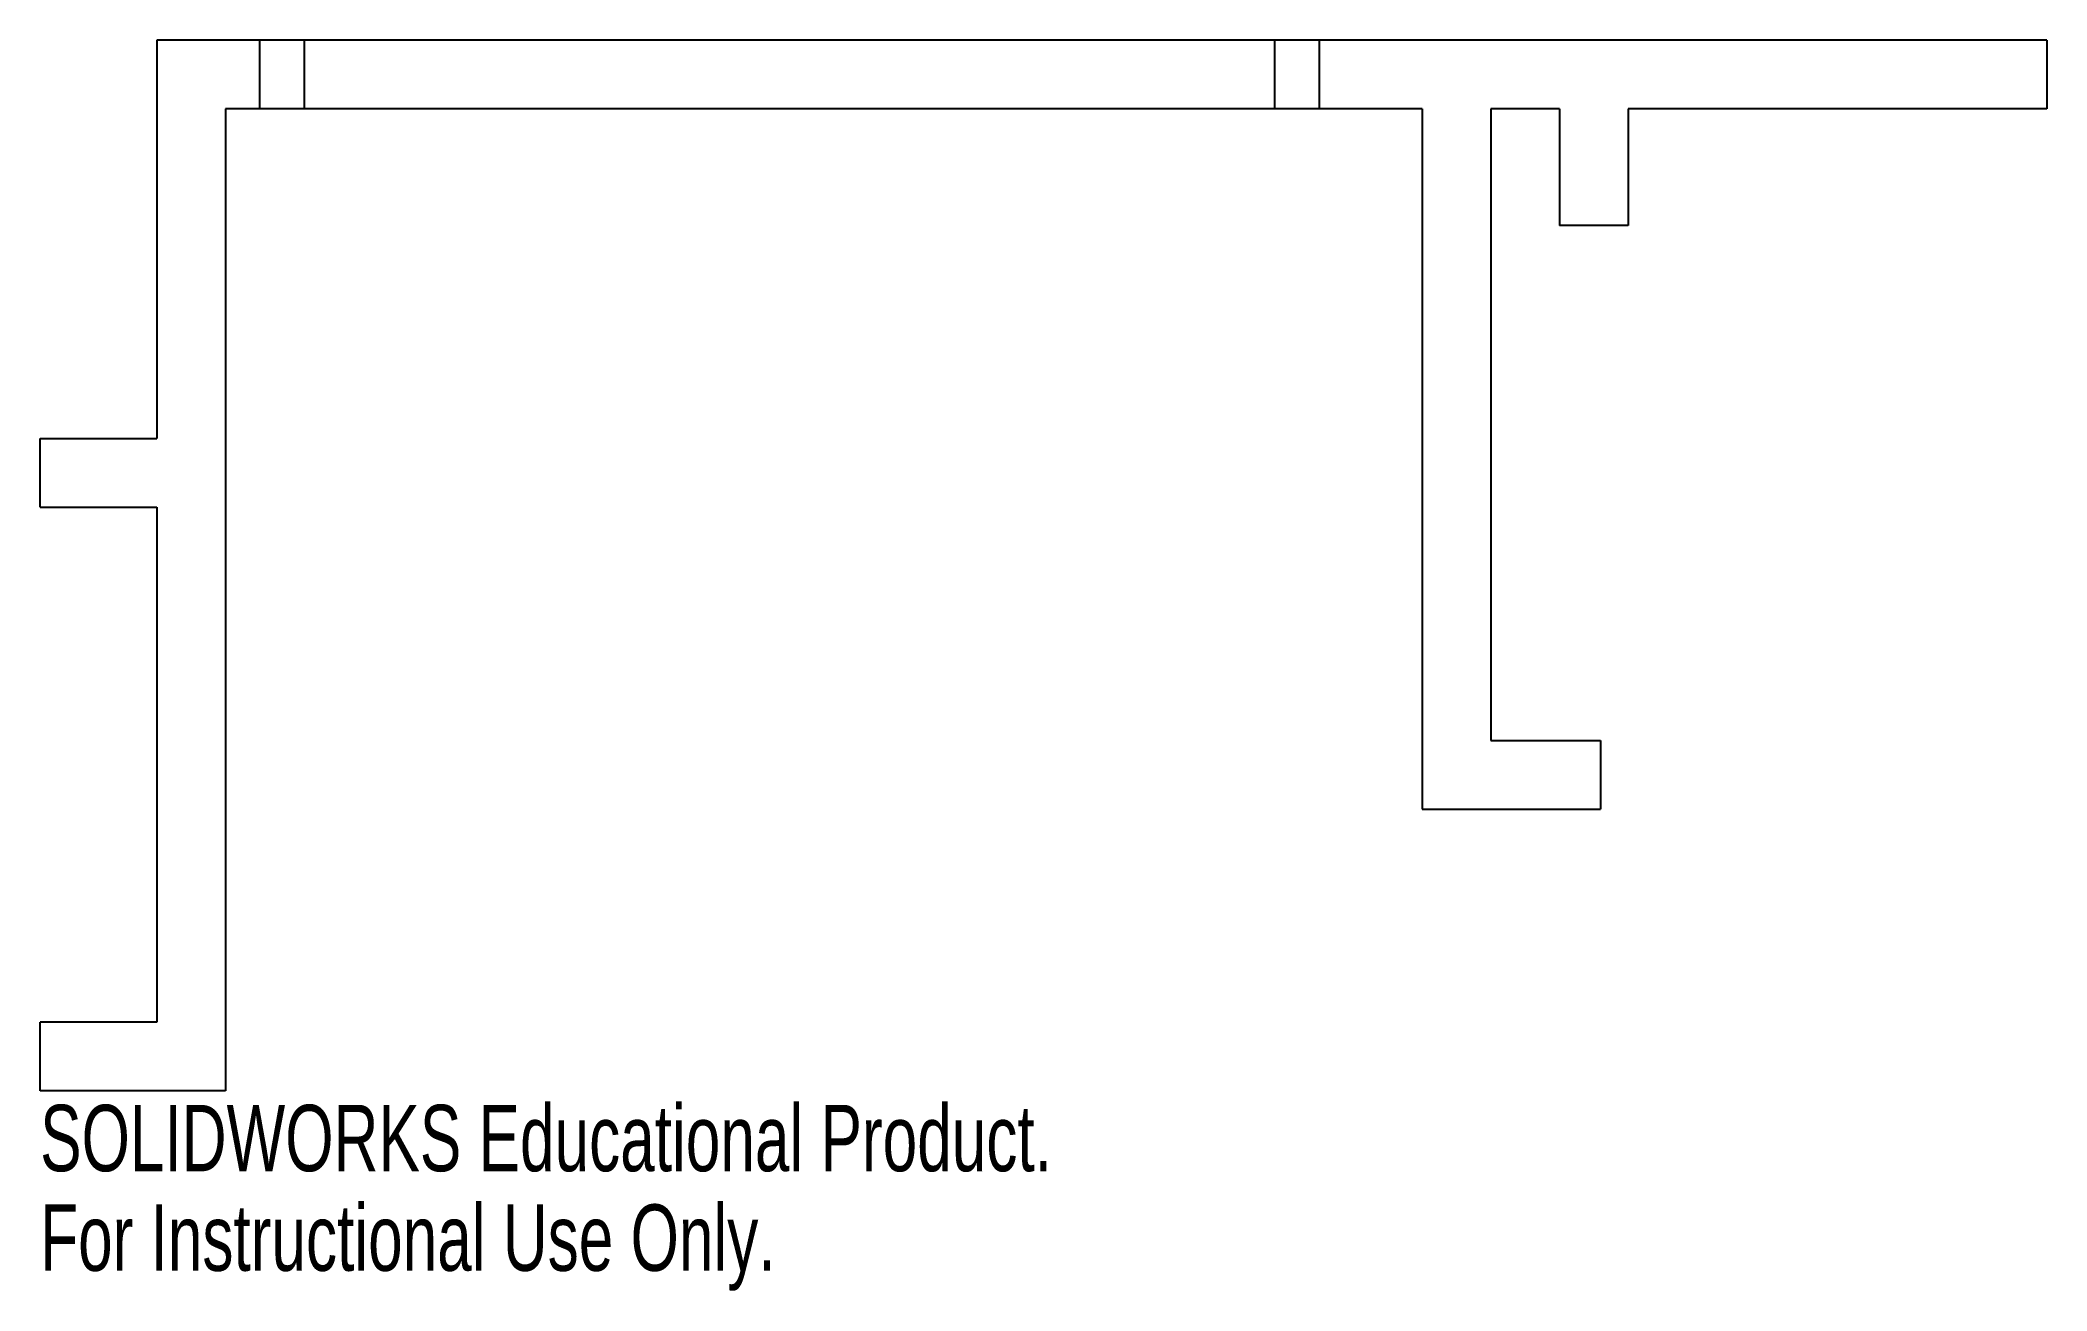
# Model space of a CAD drawing. Header units: millimetres. Extents: x -103 to 43, y 109 to 200.
import ezdxf

# ---------------------------------------------------------------- set-up
doc = ezdxf.new("R2010")
doc.units = ezdxf.units.MM
doc.styles.add('SLDTEXTSTYLE0', font='TXT', dxfattribs={"width": 0.7})

msp = doc.modelspace()

# ---------------------------------------------------------------- linework, layer by layer
at = {"color": 7, "linetype": 'Continuous', "lineweight": 25}
for p, q in [((43.25, 199.92), (-94.39, 199.92)), ((-94.39, 199.92), (-94.39, 170.92)), ((-86.89, 194.92), (-86.89, 199.92)), ((-83.67, 199.92), (-83.67, 194.92)), ((-12.97, 194.92), (-12.97, 199.92)), ((-9.75, 199.92), (-9.75, 194.92)), ((43.25, 199.92), (43.25, 194.92)), ((-2.25, 194.92), (-89.39, 194.92)), ((-89.39, 194.92), (-89.39, 123.42)), ((-2.25, 194.92), (-2.25, 143.92)), ((2.75, 194.92), (2.75, 148.92)), ((7.75, 194.92), (2.75, 194.92)), ((7.75, 194.92), (7.75, 186.42)), ((12.75, 194.92), (12.75, 186.42)), ((43.25, 194.92), (12.75, 194.92)), ((12.75, 186.42), (7.75, 186.42)), ((-102.89, 170.92), (-94.39, 170.92)), ((-102.89, 165.92), (-102.89, 170.92)), ((-102.89, 165.92), (-94.39, 165.92)), ((-94.39, 165.92), (-94.39, 128.42)), ((2.75, 148.92), (10.75, 148.92)), ((10.75, 148.92), (10.75, 143.92)), ((-2.25, 143.92), (10.75, 143.92)), ((-94.39, 128.42), (-102.89, 128.42)), ((-102.89, 123.42), (-102.89, 128.42)), ((-89.39, 123.42), (-102.89, 123.42))]:
    msp.add_line(p, q, dxfattribs=at)

# ---------------------------------------------------------------- texts
at = {"color": 7, "linetype": 'Continuous', "char_height": 4.8336, "attachment_point": 1, "style": 'SLDTEXTSTYLE0'}
for s, insert in [('SOLIDWORKS Educational Product.', (-102.89, 122.4)), ('For Instructional Use Only.', (-102.89, 115.15))]:
    msp.add_mtext(s, dxfattribs=dict(at, insert=insert))

doc.saveas('drawing.dxf')
